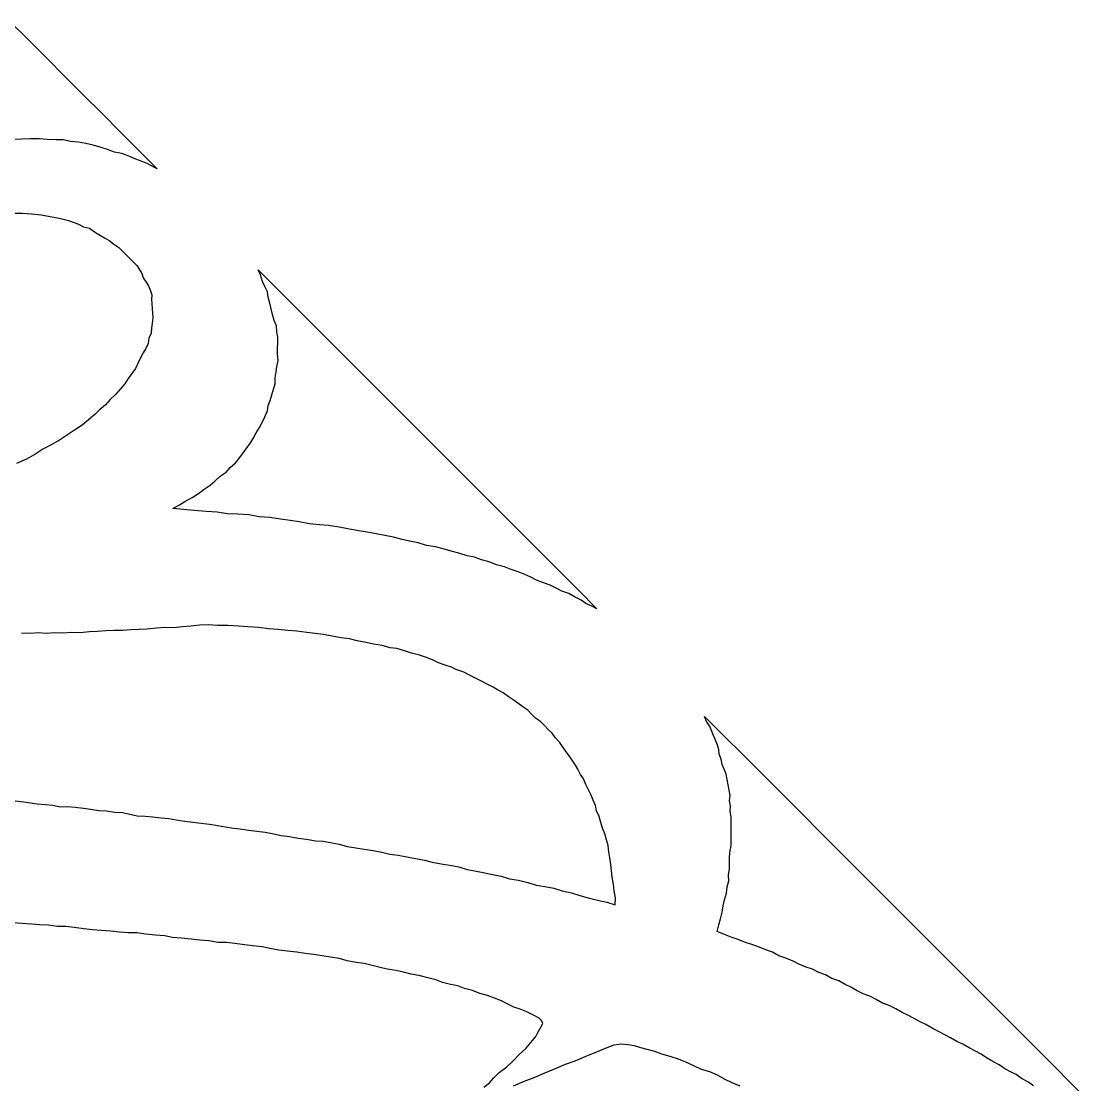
# Model space of a CAD drawing. Extents: x -550 to 550, y -550 to 550.
# Drawn here: x -419.05 to -385.47, y -207.9 to -174.55 of the extents above; entities that cross this region are included whole.
import ezdxf

# ---------------------------------------------------------------- set-up
doc = ezdxf.new("R2010")
doc.units = 0
doc.layers.add('LAYER_1', color=18, linetype='CONTINUOUS')

msp = doc.modelspace()

# ---------------------------------------------------------------- linework, layer by layer
at = {"layer": 'LAYER_1'}
for points in [[(-419.416, -174.555), (-418.837, -175.133), (-418.259, -175.711), (-417.681, -176.289), (-417.103, -176.868), (-416.525, -177.446), (-415.947, -178.024), (-415.368, -178.602), (-414.79, -179.18), (-414.88, -179.134), (-415.083, -179.022), (-415.3, -178.941), (-415.517, -178.86), (-415.685, -178.783), (-415.902, -178.702), (-416.134, -178.652), (-416.351, -178.571), (-416.551, -178.507), (-416.8, -178.439), (-417.032, -178.389), (-417.264, -178.339), (-417.51, -178.319), (-417.742, -178.269), (-417.971, -178.267), (-418.25, -178.261), (-418.496, -178.241), (-418.775, -178.235), (-419.036, -178.246), (-419.297, -178.257)], [(-419.303, -180.566), (-419.025, -180.572), (-418.729, -180.595), (-418.434, -180.618), (-418.152, -180.673), (-417.871, -180.727), (-417.572, -180.799), (-417.288, -180.902), (-417.102, -180.997), (-416.919, -181.044), (-416.765, -181.153), (-416.628, -181.244), (-416.442, -181.339), (-416.305, -181.431), (-416.151, -181.539), (-415.997, -181.648), (-415.892, -181.753), (-415.769, -181.876), (-415.664, -181.981), (-415.559, -182.086), (-415.436, -182.209), (-415.363, -182.328), (-415.271, -182.464), (-415.229, -182.597), (-415.138, -182.734), (-415.064, -182.853), (-415.005, -183.003), (-414.962, -183.136), (-414.969, -183.266), (-414.958, -183.413), (-414.948, -183.56), (-414.937, -183.707), (-414.926, -183.854), (-414.946, -184.015), (-414.967, -184.176), (-414.987, -184.337), (-415.056, -184.495), (-415.076, -184.656), (-415.145, -184.814), (-415.232, -184.954), (-415.332, -185.126), (-415.401, -185.284), (-415.47, -185.442), (-415.588, -185.597), (-415.706, -185.751), (-415.806, -185.924), (-415.954, -186.093), (-416.103, -186.261), (-416.27, -186.413), (-416.418, -186.582), (-416.616, -186.747), (-416.751, -186.884), (-416.949, -187.05), (-417.146, -187.215), (-417.393, -187.377), (-417.608, -187.525), (-417.854, -187.688), (-418.118, -187.832), (-418.382, -187.976), (-418.597, -188.124), (-418.892, -188.283), (-419.206, -188.424)], [(-419.246, -199.003), (-418.983, -199.038), (-418.77, -199.07), (-418.556, -199.102), (-418.312, -199.12), (-418.068, -199.137), (-417.836, -199.187), (-417.61, -199.186), (-417.366, -199.203), (-417.104, -199.238), (-416.891, -199.27), (-416.629, -199.305), (-416.385, -199.322), (-416.124, -199.357), (-415.88, -199.373), (-415.649, -199.423), (-415.418, -199.472), (-415.175, -199.488), (-414.932, -199.505), (-414.67, -199.539), (-414.427, -199.555), (-414.197, -199.604), (-413.936, -199.638), (-413.675, -199.672), (-413.414, -199.706), (-413.153, -199.74), (-412.892, -199.774), (-412.662, -199.823), (-412.402, -199.856), (-412.19, -199.887), (-411.929, -199.92), (-411.669, -199.954), (-411.409, -199.987), (-411.131, -200.038), (-410.901, -200.086), (-410.641, -200.119), (-410.363, -200.17), (-410.103, -200.203), (-409.826, -200.254), (-409.584, -200.269), (-409.306, -200.32), (-409.077, -200.367), (-408.83, -200.433), (-408.553, -200.483), (-408.294, -200.515), (-408.017, -200.565), (-407.74, -200.615), (-407.493, -200.68), (-407.234, -200.713), (-406.958, -200.762), (-406.681, -200.812), (-406.404, -200.862), (-406.158, -200.926), (-405.882, -200.975), (-405.606, -201.025), (-405.33, -201.074), (-405.066, -201.156), (-404.838, -201.202), (-404.562, -201.251), (-404.269, -201.318), (-403.993, -201.367), (-403.73, -201.448), (-403.454, -201.497), (-403.161, -201.563), (-402.899, -201.645), (-402.623, -201.693), (-402.348, -201.741), (-402.086, -201.822), (-401.793, -201.888), (-401.531, -201.969), (-401.268, -202.049), (-400.976, -202.115), (-400.684, -202.18), (-400.422, -202.261), (-400.412, -202.043), (-400.451, -201.823), (-400.471, -201.621), (-400.509, -201.402), (-400.529, -201.2), (-400.55, -200.998), (-400.587, -200.779), (-400.62, -200.61), (-400.64, -200.408), (-400.69, -200.222), (-400.74, -200.036), (-400.821, -199.865), (-400.871, -199.679), (-400.921, -199.493), (-401.001, -199.322), (-401.033, -199.153), (-401.113, -198.982), (-401.176, -198.829), (-401.256, -198.658), (-401.336, -198.488), (-401.416, -198.317), (-401.508, -198.179), (-401.588, -198.008), (-401.663, -197.888), (-401.773, -197.732), (-401.866, -197.594), (-401.976, -197.439), (-402.069, -197.301), (-402.161, -197.163), (-402.302, -197.022), (-402.394, -196.884), (-402.517, -196.761), (-402.64, -196.639), (-402.763, -196.516), (-402.917, -196.408), (-403.04, -196.285), (-403.163, -196.161), (-403.316, -196.053), (-403.47, -195.945), (-403.623, -195.837), (-403.777, -195.729), (-403.93, -195.621), (-404.115, -195.527), (-404.251, -195.436), (-404.435, -195.343), (-404.619, -195.249), (-404.804, -195.156), (-404.988, -195.062), (-405.172, -194.969), (-405.388, -194.89), (-405.554, -194.814), (-405.752, -194.752), (-405.967, -194.673), (-406.152, -194.579), (-406.367, -194.5), (-406.565, -194.438), (-406.811, -194.374), (-407.027, -194.294), (-407.273, -194.229), (-407.484, -194.2), (-407.731, -194.135), (-408.008, -194.085), (-408.237, -194.037), (-408.514, -193.987), (-408.761, -193.921), (-409.021, -193.888), (-409.299, -193.838), (-409.576, -193.787), (-409.837, -193.753), (-410.097, -193.72), (-410.406, -193.683), (-410.697, -193.664), (-411.006, -193.628), (-411.298, -193.608), (-411.607, -193.571), (-411.947, -193.549), (-412.239, -193.529), (-412.58, -193.506), (-412.903, -193.501), (-413.195, -193.481), (-413.451, -193.497), (-413.739, -193.527), (-413.996, -193.543), (-414.284, -193.572), (-414.558, -193.57), (-414.815, -193.585), (-415.103, -193.615), (-415.36, -193.63), (-415.617, -193.645), (-415.875, -193.661), (-416.15, -193.658), (-416.407, -193.673), (-416.665, -193.687), (-416.922, -193.702), (-417.211, -193.731), (-417.486, -193.728), (-417.744, -193.743), (-418.02, -193.739), (-418.277, -193.754), (-418.522, -193.736), (-418.78, -193.75), (-419.056, -193.747)], [(-387.293, -207.947), (-387.462, -207.823), (-387.661, -207.715), (-387.83, -207.591), (-387.994, -207.518), (-388.193, -207.41), (-388.362, -207.286), (-388.561, -207.178), (-388.76, -207.07), (-388.929, -206.946), (-389.111, -206.855), (-389.31, -206.747), (-389.509, -206.639), (-389.69, -206.548), (-389.89, -206.439), (-390.071, -206.348), (-390.271, -206.24), (-390.47, -206.131), (-390.669, -206.023), (-390.851, -205.932), (-391.051, -205.823), (-391.233, -205.732), (-391.415, -205.64), (-391.614, -205.532), (-391.814, -205.423), (-392.026, -205.347), (-392.225, -205.238), (-392.425, -205.129), (-392.637, -205.053), (-392.819, -204.962), (-393.019, -204.853), (-393.202, -204.761), (-393.402, -204.652), (-393.614, -204.576), (-393.814, -204.467), (-394.026, -204.39), (-394.226, -204.281), (-394.421, -204.222), (-394.651, -204.128), (-394.834, -204.036), (-395.064, -203.942), (-395.277, -203.865), (-395.478, -203.756), (-395.69, -203.679), (-395.921, -203.585), (-396.134, -203.508), (-396.329, -203.449), (-396.56, -203.354), (-396.773, -203.277), (-396.986, -203.2), (-397.217, -203.105), (-397.16, -202.89), (-397.115, -202.708), (-397.058, -202.493), (-397.031, -202.293), (-396.986, -202.111), (-396.928, -201.896), (-396.901, -201.697), (-396.856, -201.515), (-396.858, -201.332), (-396.83, -201.133), (-396.832, -200.949), (-396.835, -200.765), (-396.806, -200.566), (-396.773, -200.418), (-396.775, -200.234), (-396.777, -200.051), (-396.779, -199.868), (-396.78, -199.685), (-396.782, -199.501), (-396.814, -199.333), (-396.798, -199.168), (-396.829, -199), (-396.813, -198.835), (-396.845, -198.667), (-396.876, -198.5), (-396.908, -198.332), (-396.939, -198.165), (-397.001, -198.012), (-397.062, -197.86), (-397.093, -197.693), (-397.155, -197.54), (-397.168, -197.391), (-397.212, -197.256), (-397.274, -197.104), (-397.335, -196.952), (-397.396, -196.8), (-397.457, -196.648), (-397.549, -196.511), (-397.611, -196.359), (-397.003, -196.966), (-396.396, -197.574), (-395.789, -198.181), (-395.182, -198.788), (-394.574, -199.395), (-393.967, -200.003), (-393.36, -200.61), (-392.752, -201.217), (-392.145, -201.824), (-391.538, -202.432), (-390.931, -203.039), (-390.323, -203.646), (-389.716, -204.253), (-389.109, -204.861), (-388.502, -205.468), (-387.894, -206.075), (-387.287, -206.683), (-386.68, -207.29), (-386.073, -207.897), (-385.465, -208.504)], [(-404.541, -207.99), (-404.367, -207.846), (-404.241, -207.7), (-404.055, -207.523), (-403.821, -207.348), (-403.634, -207.171), (-403.436, -206.961), (-403.22, -206.769), (-403.051, -206.575), (-402.913, -206.396), (-402.834, -206.247), (-402.755, -206.099), (-402.689, -205.984), (-402.73, -205.897), (-402.802, -205.826), (-402.987, -205.732), (-403.189, -205.62), (-403.405, -205.541), (-403.602, -205.48), (-403.805, -205.367), (-403.99, -205.273), (-404.205, -205.194), (-404.421, -205.114), (-404.666, -205.05), (-404.9, -204.953), (-405.145, -204.889), (-405.361, -204.809), (-405.589, -204.763), (-405.835, -204.699), (-406.051, -204.619), (-406.297, -204.554), (-406.543, -204.49), (-406.819, -204.44), (-407.066, -204.376), (-407.294, -204.329), (-407.571, -204.279), (-407.799, -204.232), (-408.046, -204.167), (-408.293, -204.102), (-408.552, -204.07), (-408.829, -204.019), (-409.076, -203.954), (-409.353, -203.904), (-409.612, -203.871), (-409.89, -203.821), (-410.149, -203.788), (-410.409, -203.755), (-410.717, -203.72), (-410.977, -203.687), (-411.254, -203.636), (-411.484, -203.588), (-411.793, -203.552), (-412.053, -203.518), (-412.361, -203.482), (-412.622, -203.449), (-412.894, -203.448), (-413.173, -203.397), (-413.464, -203.378), (-413.724, -203.344), (-414.034, -203.307), (-414.325, -203.288), (-414.555, -203.239), (-414.847, -203.22), (-415.156, -203.183), (-415.418, -203.149), (-415.691, -203.147), (-415.983, -203.128), (-416.244, -203.093), (-416.536, -203.074), (-416.828, -203.054), (-417.09, -203.019), (-417.401, -202.981), (-417.662, -202.946), (-417.937, -202.944), (-418.199, -202.909), (-418.491, -202.889), (-418.735, -202.872), (-419.028, -202.851), (-419.321, -202.83)], [(-396.494, -207.958), (-396.743, -207.845), (-396.992, -207.733), (-397.211, -207.604), (-397.443, -207.509), (-397.704, -207.429), (-397.953, -207.316), (-398.202, -207.203), (-398.434, -207.108), (-398.695, -207.028), (-398.957, -206.948), (-399.171, -206.87), (-399.415, -206.807), (-399.611, -206.747), (-399.808, -206.687), (-400.016, -206.66), (-400.225, -206.633), (-400.302, -206.646), (-400.458, -206.672), (-400.625, -206.732), (-400.853, -206.822), (-401.11, -206.928), (-401.367, -207.033), (-401.684, -207.17), (-401.99, -207.273), (-402.307, -207.41), (-402.654, -207.562), (-402.972, -207.698), (-403.307, -207.817), (-403.624, -207.953)]]:
    msp.add_lwpolyline(points, dxfattribs=at)
msp.add_lwpolyline([(-400.989, -192.981), (-401.171, -192.888), (-401.337, -192.813), (-401.49, -192.706), (-401.673, -192.614), (-401.874, -192.504), (-402.088, -192.426), (-402.271, -192.333), (-402.455, -192.241), (-402.669, -192.162), (-402.883, -192.084), (-403.067, -191.992), (-403.25, -191.899), (-403.465, -191.82), (-403.679, -191.742), (-403.894, -191.664), (-404.139, -191.6), (-404.371, -191.504), (-404.617, -191.44), (-404.831, -191.361), (-405.06, -191.315), (-405.323, -191.233), (-405.569, -191.169), (-405.814, -191.104), (-406.06, -191.04), (-406.337, -190.99), (-406.601, -190.908), (-406.878, -190.858), (-407.107, -190.811), (-407.371, -190.728), (-407.648, -190.678), (-407.925, -190.627), (-408.203, -190.577), (-408.529, -190.523), (-408.807, -190.472), (-409.084, -190.421), (-409.411, -190.367), (-409.702, -190.348), (-410.011, -190.311), (-410.338, -190.257), (-410.617, -190.205), (-410.926, -190.168), (-411.253, -190.113), (-411.594, -190.09), (-411.921, -190.035), (-412.262, -190.012), (-412.586, -190.006), (-412.914, -189.95), (-413.255, -189.927), (-413.645, -189.899), (-413.956, -189.861), (-414.298, -189.837), (-414.097, -189.72), (-413.928, -189.616), (-413.697, -189.485), (-413.497, -189.367), (-413.314, -189.232), (-413.132, -189.097), (-412.98, -188.976), (-412.815, -188.824), (-412.632, -188.689), (-412.498, -188.55), (-412.333, -188.398), (-412.23, -188.274), (-412.114, -188.118), (-411.997, -187.962), (-411.867, -187.775), (-411.781, -187.634), (-411.682, -187.461), (-411.583, -187.288), (-411.483, -187.115), (-411.415, -186.956), (-411.333, -186.766), (-411.313, -186.604), (-411.245, -186.445), (-411.194, -186.27), (-411.143, -186.094), (-411.092, -185.918), (-411.089, -185.739), (-411.055, -185.546), (-411.035, -185.385), (-411.001, -185.192), (-411.016, -184.996), (-411.013, -184.817), (-411.01, -184.639), (-411.007, -184.46), (-411.035, -184.296), (-411.049, -184.1), (-411.126, -183.932), (-411.171, -183.751), (-411.217, -183.569), (-411.262, -183.388), (-411.307, -183.206), (-411.335, -183.042), (-411.412, -182.875), (-411.488, -182.708), (-411.551, -182.509), (-411.627, -182.343), (-411.036, -182.934), (-410.445, -183.525), (-409.854, -184.116), (-409.263, -184.707), (-408.672, -185.298), (-408.081, -185.889), (-407.49, -186.48), (-406.899, -187.071), (-406.308, -187.662), (-405.717, -188.253), (-405.126, -188.844), (-404.535, -189.435), (-403.944, -190.026), (-403.353, -190.617), (-402.762, -191.208), (-402.171, -191.799), (-401.58, -192.39)], close=True, dxfattribs=at)

doc.saveas('drawing.dxf')
